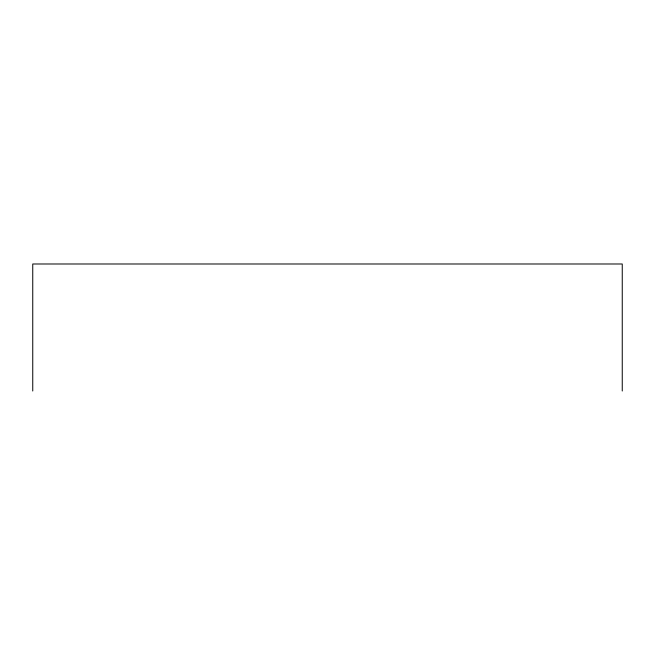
<?xml version="1.0" encoding="UTF-8"?>
<svg xmlns="http://www.w3.org/2000/svg" width="655" height="655" viewBox="0 0 655 655"><rect width="100%" height="100%" fill="white"/><g stroke="black" fill="none" stroke-linecap="round" stroke-linejoin="round"><path stroke-width="0.98" d="M622.25 391.01L622.25 263.99L32.75 263.99L32.75 391.01"/></g></svg>
